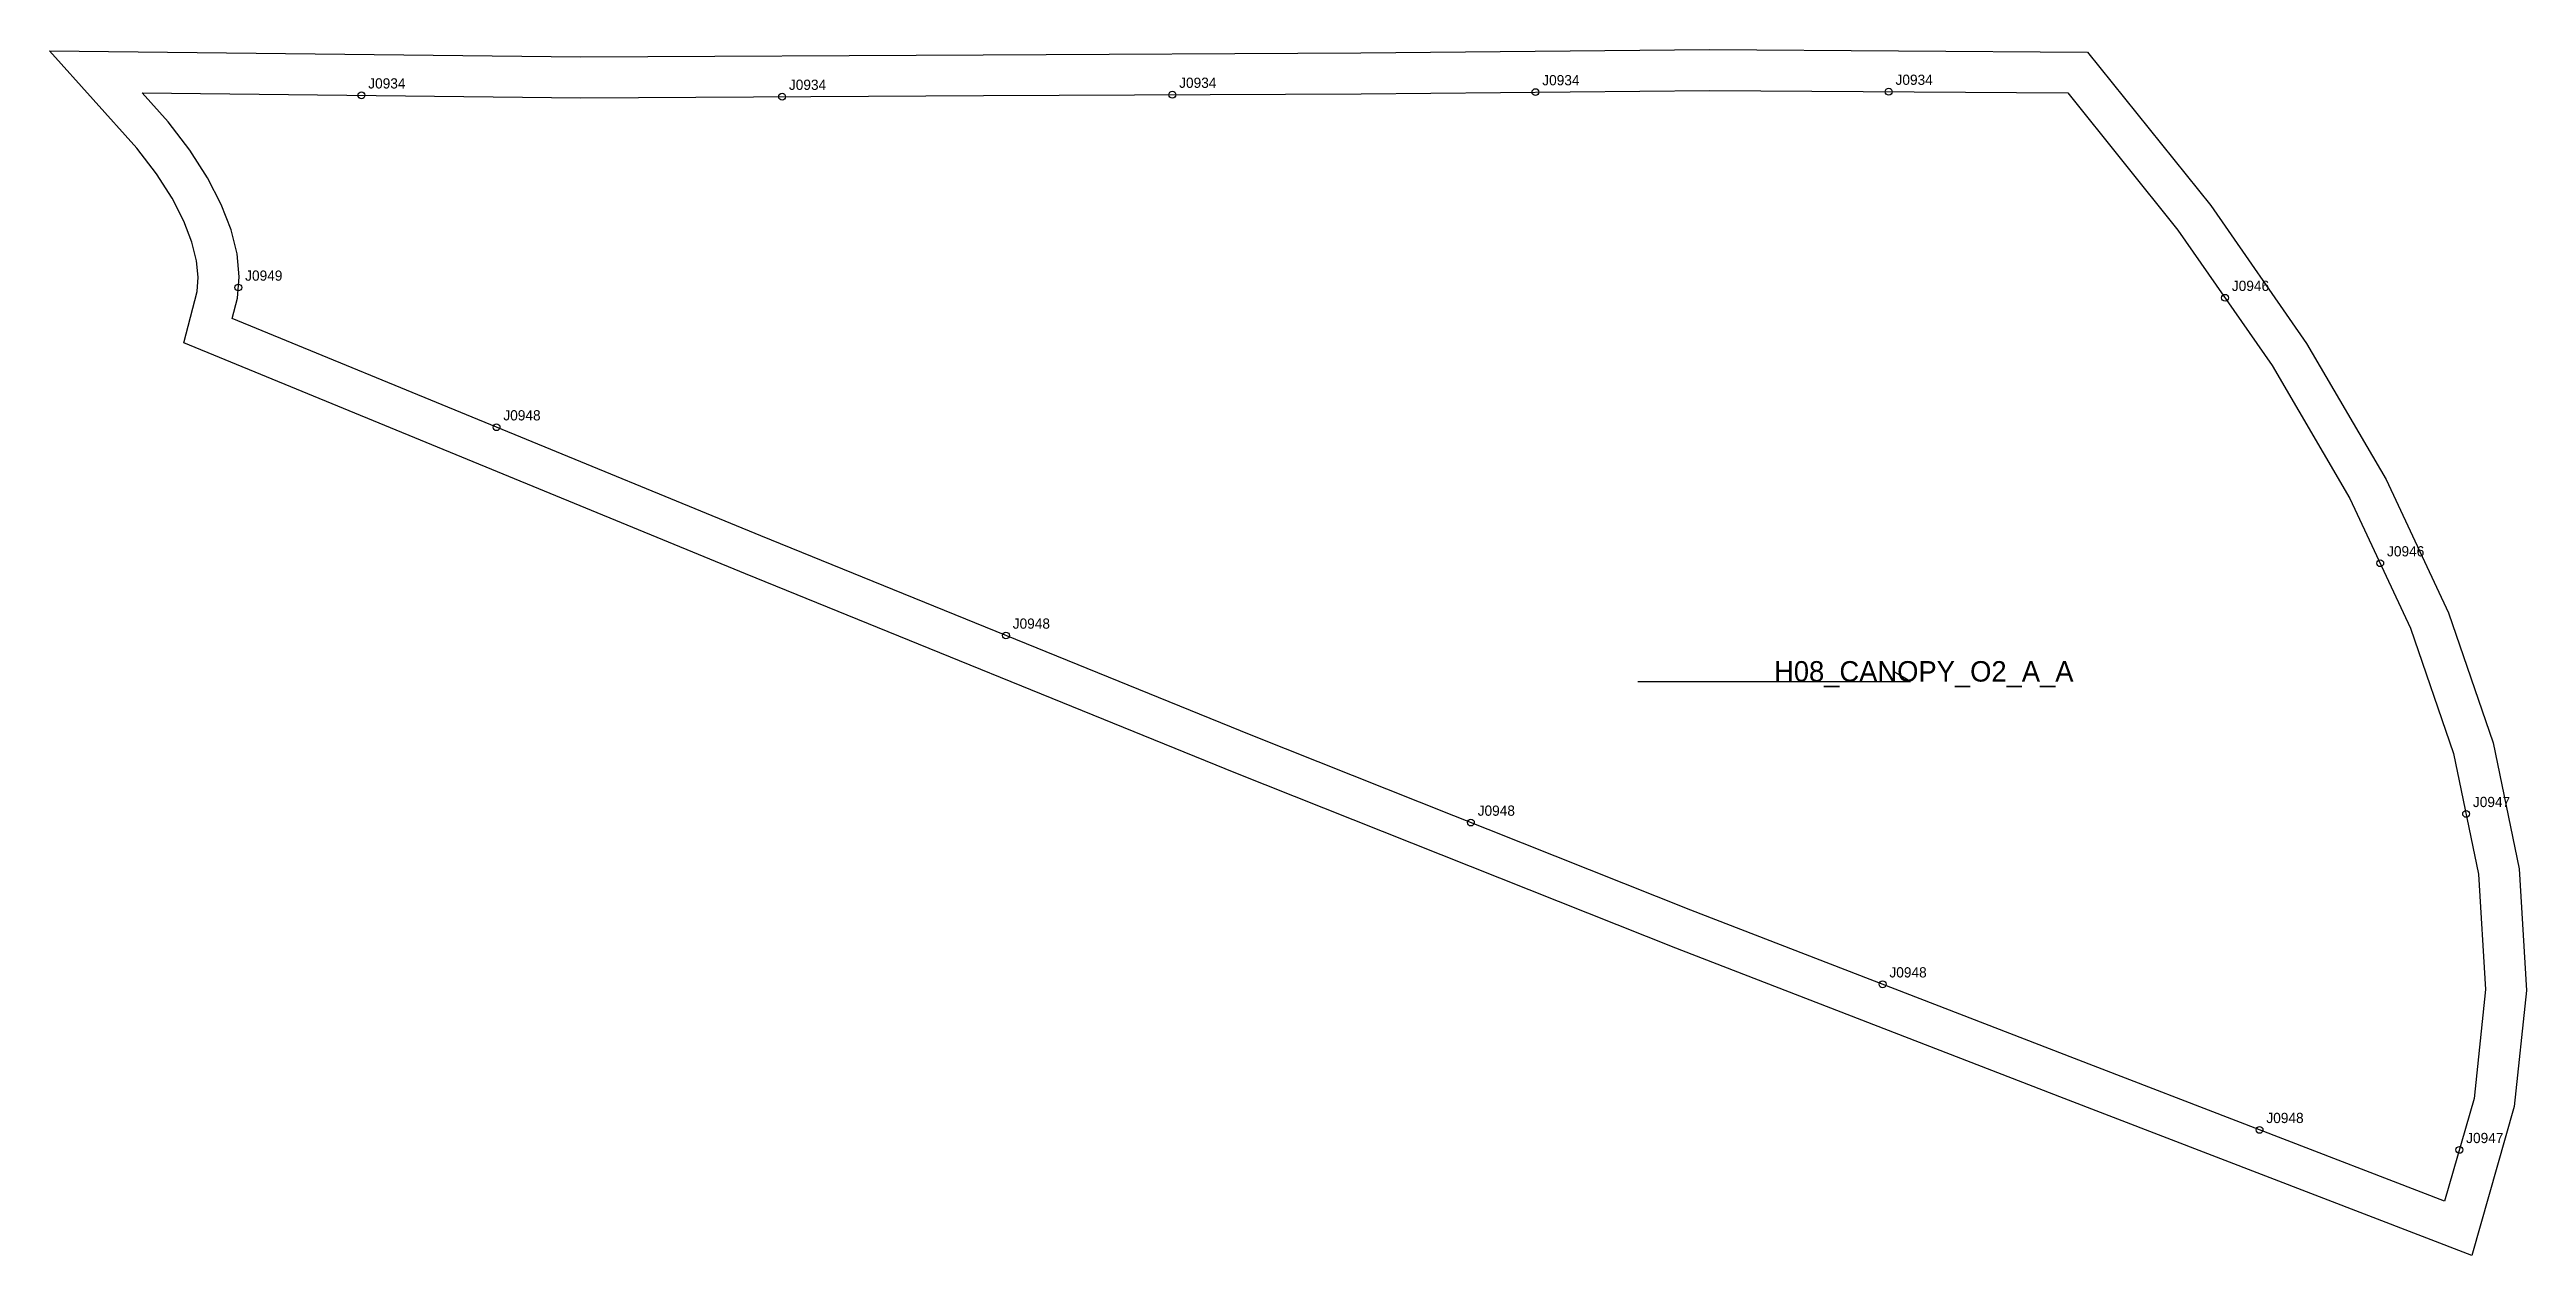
# Model space of a CAD drawing. Header units: millimetres. Extents: x -27 to 700, y -341 to 13.
import ezdxf

# ---------------------------------------------------------------- set-up
doc = ezdxf.new("R2010")
doc.units = ezdxf.units.MM
for name, color, linetype in [('CUT', 1, 'Continuous'), ('GRAIN', 3, 'Continuous'), ('LABEL', 7, 'Continuous'), ('NOTCH', 2, 'Continuous'), ('SEW', 5, 'Continuous')]:
    doc.layers.add(name, color=color, linetype=linetype)

msp = doc.modelspace()

# ---------------------------------------------------------------- linework, layer by layer
at = {"layer": 'CUT'}
msp.add_lwpolyline([(-27.17, 12.3), (128.71, 10.57), (246.79, 11.21), (357.6, 11.74), (459.91, 12.72), (570.79, 11.96), (606.93, -33.03), (635.09, -73.49), (658.42, -113.37), (676.71, -152.47), (689.8, -190.61), (697.47, -227.61), (699.58, -263.26), (696.02, -297.3), (683.51, -341.02), (562.65, -294.45), (449.99, -250.86), (320.88, -199.52), (176.98, -141.07), (12.2, -73.31), (16.1, -58.27), (16.42, -54.03), (15.97, -49.23), (14.62, -43.76), (12.25, -37.64), (8.78, -30.92), (4.18, -23.73), (-1.61, -16.17), (-27.17, 12.3)], close=True, dxfattribs=at)
at = {"layer": 'GRAIN'}
for p, q in [((438.82, -172.68), (518.82, -172.68)), ((518.82, -172.68), (513.82, -169.68))]:
    msp.add_line(p, q, dxfattribs=at)
at = {"layer": 'NOTCH'}
for centre in [(64.34, -0.71), (302.27, -0.52), (408.81, 0.23), (512.46, 0.36), (187.77, -1.11), (28.22, -57.09), (611.14, -60.09), (103.98, -98.07), (656.68, -137.96), (253.44, -159.17), (681.87, -211.49), (389.86, -214.04), (510.67, -261.47), (621.27, -304.18), (679.89, -310.05)]:
    msp.add_circle(centre, 1, dxfattribs=at)
at = {"layer": 'SEW'}
msp.add_lwpolyline([(0, 0), (128.67, -1.43), (246.86, -0.79), (357.69, -0.26), (459.92, 0.72), (565.01, 0), (597.31, -40.22), (624.97, -79.96), (647.78, -118.96), (665.57, -156.97), (678.2, -193.79), (685.55, -229.19), (687.54, -262.99), (684.2, -295.01), (675.58, -325.1), (566.97, -283.26), (454.37, -239.69), (325.35, -188.38), (181.52, -129.96), (26.44, -66.19), (27.98, -60.25), (28.46, -53.93), (27.84, -47.22), (26.09, -40.14), (23.2, -32.7), (19.19, -24.92), (14.02, -16.84), (7.63, -8.5)], close=True, dxfattribs=at)

# ---------------------------------------------------------------- texts
at = {"layer": 'LABEL'}
for s, height, p in [('J0934', 3, (66.34, 1.29)), ('J0934', 3, (189.77, 0.89)), ('J0934', 3, (304.27, 1.48)), ('J0934', 3, (410.81, 2.23)), ('J0934', 3, (514.46, 2.36)), ('J0949', 3, (30.22, -55.09)), ('J0946', 3, (613.14, -58.09)), ('J0948', 3, (105.98, -96.07)), ('J0946', 3, (658.68, -135.96)), ('J0948', 3, (255.44, -157.17)), ('H08_CANOPY_O2_A_A', 6, (478.82, -172.68)), ('J0948', 3, (391.86, -212.04)), ('J0947', 3, (683.87, -209.49)), ('J0948', 3, (512.67, -259.47)), ('J0948', 3, (623.27, -302.18)), ('J0947', 3, (681.89, -308.05))]:
    msp.add_text(s, height=height, dxfattribs=at).set_placement(p)

doc.saveas('drawing.dxf')
